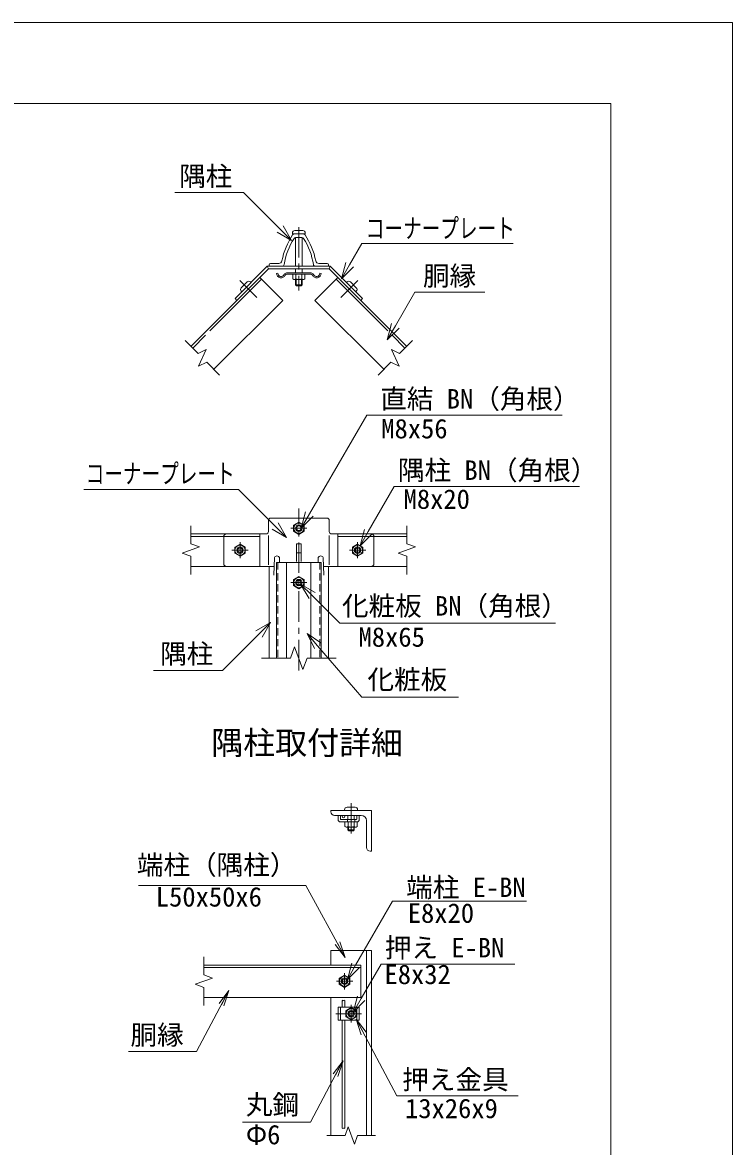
# Model space of a CAD drawing. Units: millimetres, scale not verified. Extents: x -4200 to 4200, y -2970 to 2970.
# Drawn here: x 2449 to 4200, y 199 to 2970 of the extents above; entities that cross this region are included whole.
import ezdxf
from ezdxf.enums import TextEntityAlignment as Align

# ---------------------------------------------------------------- set-up
doc = ezdxf.new("R2010")
doc.units = ezdxf.units.MM
doc.header["$LTSCALE"] = 15
for name, pattern in [('CHAIN1', [8, 5, -1, 1, -1]), ('DASHED1', [1.8, 1.2, -0.6]), ('LONG_DASHED2', [13, 12, -1])]:
    doc.linetypes.add(name, pattern=pattern)
doc.layers.add('0-0_D-TTL-TXT', color=7, linetype='Continuous')
for name, color, linetype, lineweight in [('0-3_D-STR1', 1, 'Continuous', 9), ('0-4_D-BMK', 2, 'CHAIN1', 9), ('0-5_D-STR-DIM', 7, 'Continuous', 9), ('0-8_0', 7, 'Continuous', 9), ('0-9_D-STR-TXT', 7, 'Continuous', 9), ('0-B_D-STR3', 3, 'Continuous', 9), ('0-D_D-TTL', 2, 'Continuous', 9)]:
    doc.layers.add(name, color=color, linetype=linetype, lineweight=lineweight)
doc.styles.add('ＭＳ ゴシック', font='')
doc.styles.get('ＭＳ ゴシック').set_extended_font_data('MS Gothic')

# ---------------------------------------------------------------- blocks, each defined once
blk = doc.blocks.new('MLeader9')
at = {"layer": '0-8_0'}
blk.add_line((3060.93, 1490.94), (3032.65, 1462.66), dxfattribs=at)
for points in [[(3025.07, 1470.24), (3060.93, 1490.94), (3040.22, 1455.08)], [(3032.65, 1462.66), (2942.43, 1372.44), (2780.03, 1372.44), (2772.83, 1372.44)]]:
    blk.add_lwpolyline(points, dxfattribs=at)
blk = doc.blocks.new('MLeader10')
at = {"layer": '0-9_D-STR-TXT'}
blk.add_line((3150.96, 1463.77), (3177.07, 1433.47), dxfattribs=at)
for points in [[(3168.95, 1426.47), (3150.96, 1463.77), (3185.19, 1440.47)], [(3177.07, 1433.47), (3285.94, 1307.13), (3517.36, 1307.13), (3524.56, 1307.13)]]:
    blk.add_lwpolyline(points, dxfattribs=at)
blk = doc.blocks.new('MLeader11')
at = {"layer": '0-8_0'}
blk.add_line((3100.53, 1700.38), (3072.25, 1728.66), dxfattribs=at)
for points in [[(3072.25, 1728.66), (2982.03, 1818.88), (2607.82, 1818.88), (2600.62, 1818.88)], [(3079.83, 1736.24), (3100.53, 1700.38), (3064.67, 1721.08)]]:
    blk.add_lwpolyline(points, dxfattribs=at)
blk = doc.blocks.new('MLeader12')
at = {"layer": '0-8_0'}
blk.add_line((3113, 2432.51), (3084.72, 2460.79), dxfattribs=at)
for points in [[(3084.72, 2460.79), (2994.5, 2551.01), (2832.1, 2551.01), (2824.9, 2551.01)], [(3092.3, 2468.37), (3113, 2432.51), (3077.14, 2453.21)]]:
    blk.add_lwpolyline(points, dxfattribs=at)
blk = doc.blocks.new('MLeader13')
at = {"layer": '0-8_0'}
blk.add_line((3236.12, 2338.21), (3255.91, 2372.98), dxfattribs=at)
for points in [[(3255.91, 2372.98), (3285.64, 2425.2), (3651.6, 2425.2), (3658.8, 2425.2)], [(3265.22, 2367.67), (3236.12, 2338.21), (3246.59, 2378.28)]]:
    blk.add_lwpolyline(points, dxfattribs=at)
blk = doc.blocks.new('MLeader14')
at = {"layer": '0-8_0'}
blk.add_line((3348.66, 2187.58), (3368.66, 2222.22), dxfattribs=at)
for points in [[(3368.66, 2222.22), (3416.37, 2304.85), (3582.12, 2304.85), (3589.32, 2304.85)], [(3377.94, 2216.86), (3348.66, 2187.58), (3359.38, 2227.58)]]:
    blk.add_lwpolyline(points, dxfattribs=at)
blk = doc.blocks.new('_Open')
at = {"layer": '0-8_0'}
blk.add_line((-15, 2.5), (0, 0), dxfattribs=at)
blk.add_lwpolyline([(-15, -2.5), (0, 0), (-15, 0)], dxfattribs=at)
blk = doc.blocks.new('MLeader16')
at = {"layer": '0-8_0'}
blk.add_line((3250.7, 611.12), (3270.63, 645.81), dxfattribs=at)
for points in [[(3270.63, 645.81), (3361.63, 804.18), (3684.47, 804.18), (3691.67, 804.18)], [(3279.92, 640.47), (3250.7, 611.12), (3261.34, 651.15)]]:
    blk.add_lwpolyline(points, dxfattribs=at)
blk = doc.blocks.new('MLeader17')
at = {"layer": '0-8_0'}
blk.add_line((3264.38, 529.42), (3284.44, 564.03), dxfattribs=at)
for points in [[(3284.44, 564.03), (3333.58, 648.85), (3656.41, 648.85), (3663.61, 648.85)], [(3293.71, 558.66), (3264.38, 529.42), (3275.16, 569.41)]]:
    blk.add_lwpolyline(points, dxfattribs=at)
blk = doc.blocks.new('MLeader18')
at = {"layer": '0-8_0'}
blk.add_line((3136.66, 1723.83), (3156.77, 1758.4), dxfattribs=at)
for points in [[(3156.77, 1758.4), (3298.62, 2002.27), (3772.8, 2002.27), (3780, 2002.27)], [(3166.04, 1753.01), (3136.66, 1723.83), (3147.51, 1763.79)]]:
    blk.add_lwpolyline(points, dxfattribs=at)
blk = doc.blocks.new('MLeader19')
at = {"layer": '0-9_D-STR-TXT'}
blk.add_line((3135.22, 1585.58), (3163.5, 1557.3), dxfattribs=at)
for points in [[(3155.93, 1549.72), (3135.22, 1585.58), (3171.08, 1564.88)], [(3163.5, 1557.3), (3231.43, 1489.37), (3755.89, 1489.37), (3763.09, 1489.37)]]:
    blk.add_lwpolyline(points, dxfattribs=at)
blk = doc.blocks.new('MLeader22')
at = {"layer": '0-8_0'}
blk.add_line((3281.92, 1680.25), (3301.9, 1714.9), dxfattribs=at)
for points in [[(3301.9, 1714.9), (3365.97, 1825.98), (3815.74, 1825.98), (3822.94, 1825.98)], [(3311.19, 1709.54), (3281.92, 1680.25), (3292.62, 1720.25)]]:
    blk.add_lwpolyline(points, dxfattribs=at)

msp = doc.modelspace()

# ---------------------------------------------------------------- linework, layer by layer
at = {"layer": '0-3_D-STR1'}
for p, q in [((3119.57, 2448.98), (3141.84, 2448.98)), ((3122.57, 2439.98), (3138.17, 2439.98)), ((3057.71, 2372.98), (3057.71, 2368.98)), ((3057.71, 2372.98), (3057.71, 2368.98)), ((3089.76, 2368.98), (3057.71, 2368.98)), ((3081.22, 2375.98), (3060.71, 2375.98)), ((3171.65, 2368.98), (3203.71, 2368.98)), ((3180.19, 2375.98), (3200.71, 2375.98)), ((3203.71, 2372.98), (3203.71, 2368.98)), ((3034.49, 2341.36), (2864.79, 2171.66)), ((3034.49, 2341.36), (3091.06, 2284.8)), ((3078.91, 2351.78), (3075.71, 2351.35)), ((3100.17, 2352.58), (3161.24, 2352.58)), ((3100.18, 2349.38), (3161.23, 2349.38)), ((3182.51, 2351.78), (3185.71, 2351.35)), ((3226.92, 2341.36), (3396.62, 2171.66)), ((3091.06, 2284.8), (2921.36, 2115.09)), ((2864.6, 1709.19), (3034.49, 1709.19)), ((2864.6, 1703.19), (3034.49, 1703.19)), ((3034.49, 1709.19), (3034.49, 1629.19)), ((3226.92, 1709.19), (3226.92, 1629.19)), ((3396.81, 1709.19), (3226.92, 1709.19)), ((3396.81, 1703.19), (3226.92, 1703.19)), ((3070.71, 1650.95), (3069.21, 1607.95)), ((3075.71, 1639.19), (3075.71, 1402.94)), ((3185.71, 1639.19), (3075.71, 1639.19)), ((3082.71, 1650.95), (3083.12, 1639.19)), ((3100.71, 1639.19), (3100.71, 1402.94)), ((3160.71, 1639.19), (3160.71, 1402.94)), ((3178.71, 1650.95), (3178.3, 1639.19)), ((3185.71, 1639.19), (3185.71, 1402.94)), ((3190.71, 1650.95), (3192.21, 1607.95)), ((2864.6, 1629.19), (3034.49, 1629.19)), ((3057.71, 1402.94), (3057.71, 1629.19)), ((3203.71, 1402.94), (3203.71, 1629.19)), ((3396.81, 1629.19), (3226.92, 1629.19)), ((3209.55, 1027.38), (3309.55, 1027.38)), ((3209.55, 1024.38), (3209.55, 1027.38)), ((3309.55, 1027.38), (3309.55, 927.38)), ((3284.55, 1015.38), (3218.55, 1015.38)), ((3297.55, 936.38), (3297.55, 1002.38)), ((3309.55, 927.38), (3306.55, 927.38)), ((3209.55, 682.49), (3309.55, 682.49)), ((3209.55, 646.49), (3209.55, 682.49)), ((3297.55, 682.49), (3297.55, 226.37)), ((3309.55, 682.49), (3309.55, 226.37)), ((3283.55, 646.49), (2896.71, 646.49)), ((3283.55, 640.49), (2896.71, 640.49)), ((3283.55, 566.49), (3283.55, 646.49)), ((3283.55, 566.49), (2896.71, 566.49)), ((3209.55, 226.37), (3209.55, 566.49))]:
    msp.add_line(p, q, dxfattribs=at)
at = {"layer": '0-3_D-STR1', "linetype": 'LONG_DASHED2'}
for p, q in [((3038.73, 2337.12), (2869.03, 2167.42)), ((3222.68, 2337.12), (3392.38, 2167.42))]:
    msp.add_line(p, q, dxfattribs=at)
at = {"layer": '0-3_D-STR1', "linetype": 'DASHED1'}
for p, q in [((3078.91, 1639.19), (3078.91, 1402.94)), ((3182.51, 1639.19), (3182.51, 1402.94))]:
    msp.add_line(p, q, dxfattribs=at)
at = {"layer": '0-3_D-STR1'}
msp.add_lwpolyline([(3226.92, 2341.36), (3170.35, 2284.8), (3340.06, 2115.09)], dxfattribs=at)
for centre, radius, start, end in [((3266.62, 2347.28), 181, 146.67148, 168.8028), ((3119.57, 2443.98), 5, 90, 146.67148), ((3123.25, 2434.98), 5, 90, 147.4916), ((3138.17, 2434.98), 5, 32.5084, 90), ((3141.84, 2443.98), 5, 33.32852, 90), ((2994.79, 2347.28), 181, 11.1972, 33.32852), ((3260.71, 2347.38), 168, 147.4916, 171.15527), ((3000.71, 2347.38), 168, 8.84473, 32.5084), ((3060.71, 2372.98), 3, 90, 180), ((3081.22, 2383.98), 8, 270, 348.8028), ((3089.76, 2373.98), 5, 270, 351.15527), ((3171.65, 2373.98), 5, 188.84473, 270), ((3180.19, 2383.98), 8, 191.1972, 270), ((3200.71, 2372.98), 3, 0, 90), ((3086.91, 2351.78), 11.21, 182.19864, 337.12847), ((3086.91, 2351.78), 8, 180, 337.11462), ((3100.17, 2346.18), 6.4, 90, 157.11462), ((3100.18, 2346.18), 3.2, 90, 157.12847), ((3161.23, 2346.18), 3.2, 22.87153, 90), ((3161.24, 2346.18), 6.4, 22.88538, 90), ((3174.51, 2351.78), 11.21, 202.87153, 357.80136), ((3174.51, 2351.78), 8, 202.88538, 0), ((3076.71, 1648.45), 6.5, 22.61986, 157.38014), ((3184.71, 1648.45), 6.5, 22.61986, 157.38014), ((3218.55, 1024.38), 9, 180, 270), ((3284.55, 1002.38), 13, 360, 90), ((3306.55, 936.38), 9, 180, 270)]:
    msp.add_arc(centre, radius, start, end, dxfattribs=at)
at = {"layer": '0-4_D-BMK'}
for p, q in [((3130.71, 2465.72), (3130.71, 2309.33)), ((2985.46, 2333.83), (3026.96, 2292.33)), ((3275.95, 2333.83), (3234.45, 2292.33)), ((3130.71, 1372.94), (3130.71, 1771.93)), ((3150.71, 1723.19), (3110.71, 1723.19)), ((3005.71, 1669.19), (2965.71, 1669.19)), ((2985.71, 1689.19), (2985.71, 1649.19)), ((3255.71, 1669.19), (3295.71, 1669.19)), ((3275.71, 1689.19), (3275.71, 1649.19)), ((3150.71, 1589.19), (3110.71, 1589.19)), ((3259.55, 970.38), (3259.55, 1048.44)), ((3243.55, 586.49), (3243.55, 626.49)), ((3263.55, 606.49), (3223.55, 606.49)), ((3285.55, 526.49), (3221.55, 526.49)), ((3259.55, 548.49), (3259.55, 504.49))]:
    msp.add_line(p, q, dxfattribs=at)
at = {"layer": '0-5_D-STR-DIM'}
for p, q in [((2850.64, 2185.8), (2882.19, 2154.26)), ((2882.19, 2154.26), (2902.58, 2163.77)), ((2902.58, 2163.77), (2883.56, 2122.98)), ((3410.77, 2185.8), (3379.22, 2154.26)), ((2883.56, 2122.98), (2903.95, 2132.49)), ((2903.95, 2132.49), (2935.5, 2100.95)), ((3357.46, 2132.49), (3325.91, 2100.95)), ((2864.6, 1729.45), (2864.6, 1684.84)), ((3396.81, 1729.45), (3396.81, 1684.84)), ((3417.95, 1677.15), (3375.67, 1661.76)), ((3396.81, 1684.84), (3417.95, 1677.15)), ((2864.6, 1654.06), (2864.6, 1609.45)), ((3375.67, 1661.76), (3396.81, 1654.06)), ((3396.81, 1654.06), (3396.81, 1609.45)), ((3038.71, 1402.94), (3110.18, 1402.94)), ((3151.23, 1402.94), (3222.71, 1402.94)), ((2896.71, 666.75), (2896.71, 622.14)), ((2917.85, 614.45), (2875.57, 599.06)), ((2896.71, 622.14), (2917.85, 614.45)), ((2875.57, 599.06), (2896.71, 591.36)), ((2896.71, 591.36), (2896.71, 546.75)), ((3199.55, 226.37), (3244.9, 226.37)), ((3252.59, 247.51), (3244.9, 226.37)), ((3267.99, 205.22), (3252.59, 247.51)), ((3275.68, 226.37), (3267.99, 205.22)), ((3275.68, 226.37), (3319.55, 226.37))]:
    msp.add_line(p, q, dxfattribs=at)
for points in [[(3379.22, 2154.26), (3358.83, 2163.77), (3377.85, 2122.98), (3357.46, 2132.49)], [(2864.6, 1684.84), (2885.75, 1677.15), (2843.46, 1661.76), (2864.6, 1654.06)], [(3110.18, 1402.94), (3120.44, 1431.13), (3140.97, 1374.75), (3151.23, 1402.94)]]:
    msp.add_lwpolyline(points, dxfattribs=at)
at = {"layer": '0-8_0'}
for p, q in [((3227.55, 1005.38), (3227.55, 1015.38)), ((3227.55, 1015.38), (3233.55, 1015.38)), ((3233.55, 1006.38), (3233.55, 1015.38)), ((3233.55, 999.38), (3273.55, 999.38)), ((3234.55, 1005.38), (3272.55, 1005.38)), ((3250.55, 999.38), (3250.55, 1005.38)), ((3268.55, 999.38), (3268.55, 1005.38)), ((3273.55, 1006.38), (3273.55, 1015.38)), ((3273.55, 1015.38), (3279.55, 1015.38)), ((3279.55, 1005.38), (3279.55, 1015.38)), ((3237.55, 542.49), (3237.55, 558.99)), ((3243.95, 542.49), (3243.95, 558.99)), ((3227.55, 542.49), (3227.55, 510.49)), ((3233.55, 542.49), (3233.55, 510.49)), ((3273.55, 542.49), (3273.55, 510.49)), ((3227.55, 510.49), (3279.55, 510.49)), ((3237.55, 244.04), (3237.55, 510.49)), ((3243.95, 244.04), (3243.95, 510.49))]:
    msp.add_line(p, q, dxfattribs=at)
msp.add_lwpolyline([(3227.55, 542.49), (3279.55, 542.49), (3279.55, 510.49)], dxfattribs=at)
msp.add_circle((3240.75, 1012.18), 3.2, dxfattribs=at)
for centre, radius, start, end in [((3233.55, 1005.38), 6, 180, 270), ((3234.55, 1006.38), 1, 180, 270), ((3272.55, 1006.38), 1, 270, 0), ((3273.55, 1005.38), 6, 270, 0), ((3239.15, 557.16), 2.43, 48.88791, 131.11209), ((3239.15, 560.82), 2.43, 228.88791, 311.11209), ((3242.35, 557.16), 2.43, 48.88791, 131.11209), ((3239.15, 245.87), 2.43, 228.88791, 311.11209), ((3242.35, 242.21), 2.43, 48.88791, 131.11209), ((3242.35, 245.87), 2.43, 228.88791, 311.11209)]:
    msp.add_arc(centre, radius, start, end, dxfattribs=at)
at = {"layer": '0-9_D-STR-TXT'}
for points in [[(2735.34, 842.44), (3148.01, 842.44), (3244.34, 667.09)], [(2710.98, 433.34), (2878.65, 433.34), (2957.63, 582.24)], [(3671.46, 323.93), (3372.12, 323.93), (3272.85, 511.31)], [(2992.12, 259.48), (3159.8, 259.48), (3238.77, 408.38)]]:
    msp.add_lwpolyline(points, dxfattribs=at)
at = {"layer": '0-B_D-STR3'}
for p, q in [((3114.71, 2450.98), (3114.71, 2448.98)), ((3146.71, 2448.98), (3114.71, 2448.98)), ((3140.71, 2456.98), (3120.71, 2456.98)), ((3122.71, 2439.95), (3122.71, 2368.98)), ((3138.71, 2439.95), (3138.71, 2368.98)), ((3146.71, 2450.98), (3146.71, 2448.98)), ((3053.05, 2368.98), (2973.4, 2289.32)), ((3055.71, 2362.58), (2977.92, 2284.8)), ((3055.71, 2362.58), (3205.71, 2362.58)), ((3122.71, 2362.58), (3122.71, 2352.58)), ((3138.71, 2362.58), (3138.71, 2352.58)), ((3205.71, 2362.58), (3283.49, 2284.8)), ((3003.1, 2330.33), (2988.95, 2316.19)), ((3011.58, 2330.33), (3013, 2328.92)), ((3115.69, 2349.38), (3115.69, 2337.83)), ((3115.69, 2349.38), (3145.72, 2349.38)), ((3115.69, 2337.83), (3118.21, 2336.38)), ((3118.21, 2336.38), (3143.21, 2336.38)), ((3122.71, 2336.38), (3122.71, 2323.38)), ((3123.2, 2349.38), (3123.2, 2337.83)), ((3124.21, 2336.38), (3124.21, 2323.38)), ((3137.21, 2336.38), (3137.21, 2323.38)), ((3138.21, 2349.38), (3138.21, 2337.83)), ((3138.71, 2336.38), (3138.71, 2323.38)), ((3145.72, 2337.83), (3143.21, 2336.38)), ((3145.72, 2349.38), (3145.72, 2337.83)), ((3249.83, 2330.33), (3248.41, 2328.92)), ((3258.31, 2330.33), (3272.46, 2316.19)), ((2988.95, 2307.71), (2990.37, 2306.29)), ((3136.31, 2320.98), (3125.11, 2320.98)), ((3138.71, 2323.38), (3136.31, 2320.98)), ((3272.46, 2307.71), (3271.04, 2306.29)), ((2977.92, 2284.8), (2973.4, 2289.32)), ((3283.49, 2284.8), (3288.01, 2289.32)), ((3061.71, 1748.19), (3199.71, 1748.19)), ((3055.71, 1742.19), (3055.71, 1715.19)), ((3205.71, 1742.19), (3205.71, 1715.19)), ((2951.71, 1709.19), (3049.71, 1709.19)), ((3055.71, 1633.19), (3055.71, 1705.2)), ((3205.71, 1633.19), (3205.71, 1705.38)), ((3211.71, 1709.19), (3309.71, 1709.19)), ((2985.71, 1684.2), (2972.71, 1676.7)), ((2972.71, 1676.7), (2972.71, 1661.69)), ((2998.71, 1676.7), (2985.71, 1684.2)), ((2998.71, 1661.69), (2998.71, 1676.7)), ((3136.71, 1685.19), (3136.71, 1641.14)), ((2972.71, 1661.69), (2985.71, 1654.18)), ((2985.71, 1654.18), (2998.71, 1661.69)), ((3136.71, 1662.54), (3124.71, 1662.54)), ((2951.71, 1629.19), (3069.95, 1629.19)), ((3191.46, 1629.19), (3309.71, 1629.19)), ((3130.71, 1604.2), (3117.71, 1596.7)), ((3117.71, 1596.7), (3117.71, 1581.69)), ((3117.71, 1581.69), (3130.71, 1574.18)), ((3143.71, 1596.7), (3130.71, 1604.2)), ((3130.71, 1574.18), (3143.71, 1581.69)), ((3143.71, 1581.69), (3143.71, 1596.7)), ((3243.55, 1029.38), (3243.55, 1027.38)), ((3269.55, 1035.38), (3249.55, 1035.38)), ((3275.55, 1029.38), (3275.55, 1027.38)), ((3244.54, 999.38), (3244.54, 987.83)), ((3244.54, 999.38), (3274.56, 999.38)), ((3251.55, 1005.38), (3251.55, 1015.38)), ((3252.05, 999.38), (3252.05, 987.83)), ((3267.06, 999.38), (3267.06, 987.83)), ((3267.55, 1005.38), (3267.55, 1015.38)), ((3274.56, 999.38), (3274.56, 987.83)), ((3244.54, 987.83), (3247.05, 986.38)), ((3247.05, 986.38), (3272.05, 986.38)), ((3251.55, 986.38), (3251.55, 979.78)), ((3253.05, 986.38), (3253.05, 978.28)), ((3265.15, 977.38), (3253.95, 977.38)), ((3267.55, 979.78), (3265.15, 977.38)), ((3266.05, 986.38), (3266.05, 978.28)), ((3267.55, 986.38), (3267.55, 979.78)), ((3274.56, 987.83), (3272.05, 986.38)), ((3243.55, 621.5), (3230.55, 614)), ((3230.55, 614), (3230.55, 598.99)), ((3256.55, 614), (3243.55, 621.5)), ((3256.55, 598.99), (3256.55, 614)), ((3230.55, 598.99), (3243.55, 591.48)), ((3243.55, 591.48), (3256.55, 598.99)), ((3259.55, 541.5), (3246.55, 534)), ((3246.55, 534), (3246.55, 518.99)), ((3272.55, 534), (3259.55, 541.5)), ((3272.55, 518.99), (3272.55, 534)), ((3246.55, 518.99), (3259.55, 511.48)), ((3259.55, 511.48), (3272.55, 518.99))]:
    msp.add_line(p, q, dxfattribs=at)
at = {"layer": '0-B_D-STR3', "linetype": 'LONG_DASHED2'}
for p, q in [((2945.71, 1703.19), (2945.71, 1635.19)), ((3315.71, 1703.19), (3315.71, 1635.19))]:
    msp.add_line(p, q, dxfattribs=at)
at = {"layer": '0-B_D-STR3'}
for points in [[(3055.71, 2362.58), (3053.05, 2368.98), (3208.36, 2368.98)], [(3205.71, 2362.58), (3208.36, 2368.98), (3288.01, 2289.32)], [(3138.71, 2323.38), (3122.71, 2323.38), (3125.11, 2320.98)], [(3136.71, 1685.19), (3124.71, 1685.19), (3124.71, 1641.14)], [(3267.55, 979.78), (3251.55, 979.78), (3253.95, 977.38)]]:
    msp.add_lwpolyline(points, dxfattribs=at)
for points in [[(3143.71, 1730.7), (3130.71, 1738.2), (3117.71, 1730.7), (3117.71, 1715.69), (3130.71, 1708.18), (3143.71, 1715.69)], [(3262.71, 1676.7), (3275.71, 1684.2), (3288.71, 1676.7), (3288.71, 1661.69), (3275.71, 1654.18), (3262.71, 1661.69)]]:
    msp.add_lwpolyline(points, close=True, dxfattribs=at)
for centre, radius in [((3130.71, 1723.19), 12.5), ((3130.71, 1723.19), 8), ((3130.71, 1723.19), 5.6), ((2985.71, 1669.19), 12.5), ((2985.71, 1669.19), 8), ((2985.71, 1669.19), 5.6), ((3275.71, 1669.19), 12.5), ((3275.71, 1669.19), 8), ((3275.71, 1669.19), 5.6), ((3130.71, 1589.19), 12.5), ((3130.71, 1589.19), 8), ((3130.71, 1589.19), 5.6), ((3243.55, 606.49), 12.5), ((3243.55, 606.49), 8), ((3243.55, 606.49), 5.6), ((3259.55, 526.49), 12.5), ((3259.55, 526.49), 8), ((3259.55, 526.49), 5.6)]:
    msp.add_circle(centre, radius, dxfattribs=at)
for centre, radius, start, end in [((3120.71, 2450.98), 6, 90, 180), ((3140.71, 2450.98), 6, 0, 90), ((3007.34, 2326.09), 6, 45, 135), ((3119.45, 2343.31), 6.64, 235.61585, 304.38416), ((3130.71, 2361.5), 24.84, 252.4121, 287.5879), ((3141.96, 2343.31), 6.64, 235.61586, 304.38414), ((3254.07, 2326.09), 6, 45, 135), ((2993.2, 2311.95), 6, 135, 225), ((3268.21, 2311.95), 6, 315, 45), ((3061.71, 1742.19), 6, 90, 180), ((3199.71, 1742.19), 6, 0, 90), ((3049.71, 1715.19), 6, 270, 0), ((3211.71, 1715.19), 6, 180, 270), ((3249.55, 1029.38), 6, 90, 180), ((3269.55, 1029.38), 6, 0, 90), ((3248.3, 993.31), 6.64, 235.61585, 304.38416), ((3259.55, 1011.51), 24.84, 252.4121, 287.5879), ((3270.81, 993.31), 6.64, 235.61586, 304.38414)]:
    msp.add_arc(centre, radius, start, end, dxfattribs=at)
at = {"layer": '0-B_D-STR3', "linetype": 'LONG_DASHED2'}
for centre, start, end in [((2951.71, 1703.19), 90, 180), ((3309.71, 1703.19), 0, 90), ((2951.71, 1635.19), 180, 270), ((3309.71, 1635.19), 270, 0)]:
    msp.add_arc(centre, 6, start, end, dxfattribs=at)
at = {"layer": '0-D_D-TTL', "color": 7}
msp.add_lwpolyline([(-4200.15, -2969.98), (4199.85, -2969.98), (4199.85, 2970.02), (-4200.15, 2970.02)], close=True, dxfattribs=at)
at = {"layer": '0-D_D-TTL'}
msp.add_lwpolyline([(-3900.15, 2770.02), (3899.85, 2770.02), (3899.85, -2769.98), (-3900.15, -2769.98)], close=True, dxfattribs=at)

# ---------------------------------------------------------------- block references
at = {"layer": '0-8_0'}
for name in ['MLeader12', 'MLeader13', 'MLeader14', 'MLeader18', 'MLeader11', 'MLeader22', 'MLeader9', 'MLeader16', 'MLeader17']:
    msp.add_blockref(name, (0, 0), dxfattribs=at)
at = {"layer": '0-9_D-STR-TXT'}
for name in ['MLeader19', 'MLeader10']:
    msp.add_blockref(name, (0, 0), dxfattribs=at)
at = {"layer": '0-9_D-STR-TXT', "xscale": 2.666667, "yscale": 2.666667}
for p, rotation in [((3245.31, 665.34), 298.78475), ((2958.57, 584.01), 62.05959), ((3271.91, 513.08), 117.91483), ((3239.71, 410.15), 62.05959)]:
    msp.add_blockref('_Open', p, dxfattribs=dict(at, rotation=rotation))

# ---------------------------------------------------------------- texts
at = {"layer": '0-0_D-TTL-TXT', "style": 'ＭＳ ゴシック'}
msp.add_text('隅柱取付詳細', height=57.73, dxfattribs=at).set_placement((2914.93, 1148.03), align=Align.BOTTOM_LEFT)
at = {"layer": '0-9_D-STR-TXT', "style": 'ＭＳ ゴシック'}
for s, p in [('隅柱', (2835.79, 2552.66)), ('胴縁', (3436.67, 2307.08)), ('直結 BN（角根）', (3331.53, 2003.82)), ('M8x56', (3333.95, 1930.32)), ('隅柱 BN（角根）', (3375.19, 1827.9)), ('M8x20', (3389.04, 1756.65)), ('化粧板 BN（角根）', (3237.03, 1493.4)), ('M8x65', (3277.96, 1416.71)), ('隅柱', (2788.77, 1375.36)), ('化粧板', (3299.95, 1311.91)), ('端柱（隅柱）', (2731.53, 855.02)), ('端柱 E-BN', (3395.4, 799.67)), ('L50x50x6', (2778.18, 776.16)), ('E8x20', (3399.3, 736.1)), ('押え E-BN', (3342.79, 650.77)), ('E8x32', (3341.94, 585.08)), ('胴縁', (2715.74, 435.71)), ('押え金具', (3385.71, 325.74)), ('丸鋼', (3000.1, 263.88)), ('13x26x9', (3392.54, 254.56)), ('Φ6', (3000.1, 190.04))]:
    msp.add_text(s, height=48.06, dxfattribs=at).set_placement(p, align=Align.BOTTOM_LEFT)
at = {"layer": '0-9_D-STR-TXT', "style": 'ＭＳ ゴシック', "width": 0.7}
for p in [(3295.91, 2424.23), (2605.38, 1819.56)]:
    msp.add_text('コーナープレート', height=48.06, dxfattribs=at).set_placement(p, align=Align.BOTTOM_LEFT)

doc.saveas('drawing.dxf')
